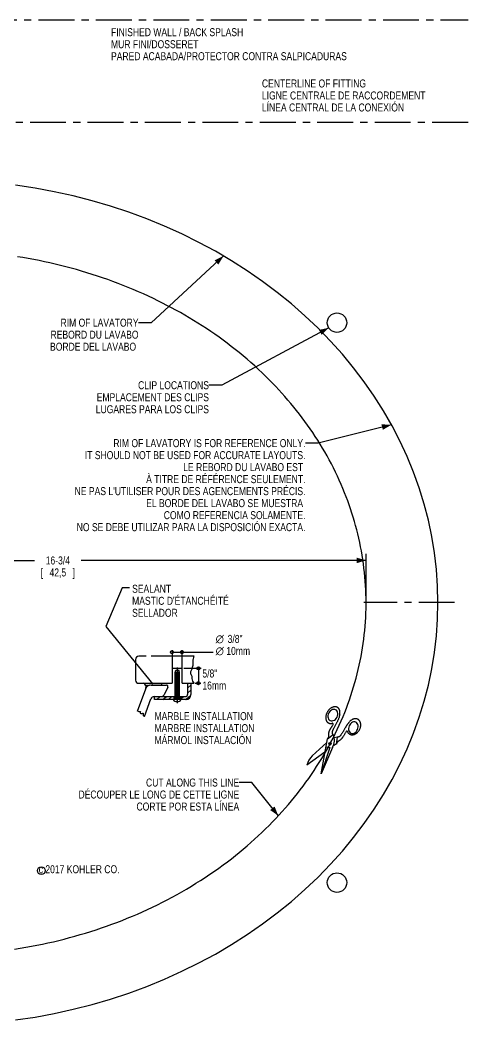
# Model space of a CAD drawing. Extents: x 2.2 to 22.9, y 1 to 21.1.
# Drawn here: x 14.17 to 22.93, y 1.59 to 21.12 of the extents above; entities that cross this region are included whole.
import ezdxf
from ezdxf.enums import TextEntityAlignment as Align

# ---------------------------------------------------------------- set-up
doc = ezdxf.new("R2010")
doc.units = 0
doc.header["$LTSCALE"] = 1.87
doc.linetypes.add('CENTER', pattern=[0.6, 0.375, -0.075, 0.075, -0.075])
doc.linetypes.add('PHANTOM', pattern=[0.8, 0.45, -0.05, 0.1, -0.05, 0.1, -0.05])
doc.layers.get('0').update_dxf_attribs({"linetype": 'CONTINUOUS'})
for name, color, linetype in [('___NOTE', 7, 'CONTINUOUS'), ('___SYMBOL', 7, 'CONTINUOUS'), ('_CURVE', 7, 'CONTINUOUS'), ('DEFAULT_1', 7, 'CENTER'), ('DEFAULT_3', 7, 'PHANTOM'), ('NOTE', 7, 'CONTINUOUS')]:
    doc.layers.add(name, color=color, linetype=linetype)
doc.styles.get("Standard").update_dxf_attribs({"font": 'txt', "width": 0.8})
doc.styles.add('TEXTSTYLE_1', font='gdt', dxfattribs={"width": 0.8})
doc.dimstyles.get("Standard").update_dxf_attribs({"dimtxt": 2.5, "dimasz": 2.5, "dimexe": 1.25, "dimexo": 0.625, "dimtad": 1, "dimcen": 2.5, "dimazin": 3, "dimtfac": 1, "dimtmove": 0, "dimatfit": 3})

# ---------------------------------------------------------------- blocks, each defined once
blk = doc.blocks.new('_FILLED')
at = {"color": 0, "linetype": 'BYBLOCK'}
blk.add_solid([(0, 0), (-1, 0.29), (-1, -0.29)], dxfattribs=at)
blk = doc.blocks.new('*D1')
at = {"color": 2, "linetype": 'CONTINUOUS'}
for p, q in [((4.185, 9.805), (4.185, 10.692)), ((4.185, 10.567), (14.46, 10.567)), ((20.935, 10.567), (15.366, 10.567)), ((20.935, 9.773), (20.935, 10.692))]:
    blk.add_line(p, q, dxfattribs=at)
at = {"color": 2, "linetype": 'CONTINUOUS', "xscale": 0.1875, "yscale": 0.1875, "zscale": 0.1875, "rotation": 180}
blk.add_blockref('_FILLED', (4.185, 10.567), dxfattribs=at)
at = {"color": 2, "linetype": 'CONTINUOUS', "xscale": 0.1875, "yscale": 0.1875, "zscale": 0.1875}
blk.add_blockref('_FILLED', (20.935, 10.567), dxfattribs=at)
at = {"color": 2, "linetype": 'CONTINUOUS', "width": 0.8}
for s, height, p in [('16-3/4', 0.1562, (14.913, 10.488)), ('[', 0.156, (14.6, 10.254)), ('42,5', 0.1562, (14.913, 10.254)), (']', 0.156, (15.225, 10.254))]:
    blk.add_text(s, height=height, dxfattribs=at).set_placement(p, align=Align.CENTER)
blk = doc.blocks.new('SCISSORS_BL0', base_point=(20.273, 7.056))
at = {"layer": '___SYMBOL', "color": 7, "linetype": 'CONTINUOUS'}
for p, q in [((20.054, 6.402), (20.18, 7.08)), ((20.18, 7.08), (20.294, 7.167)), ((20.37, 7.118), (20.311, 7.101)), ((20.37, 7.118), (20.35, 6.98)), ((20.167, 7.01), (19.883, 6.749)), ((20.279, 6.915), (20.054, 6.402)), ((20.225, 6.914), (20.054, 6.402)), ((20.152, 6.927), (20.225, 6.914)), ((20.212, 6.97), (20.235, 7.013)), ((20.248, 7.006), (20.225, 6.963)), ((20.35, 6.98), (20.293, 6.945)), ((20.132, 6.821), (19.78, 6.571))]:
    blk.add_line(p, q, dxfattribs=at)
for points in [[(20.419, 7.549), (20.421, 7.558), (20.423, 7.567), (20.424, 7.577), (20.425, 7.586), (20.425, 7.595), (20.425, 7.604), (20.424, 7.612), (20.423, 7.621), (20.422, 7.629), (20.42, 7.637), (20.417, 7.645), (20.415, 7.652), (20.411, 7.659), (20.408, 7.666), (20.404, 7.672), (20.399, 7.678), (20.394, 7.683), (20.389, 7.688), (20.384, 7.692), (20.378, 7.696), (20.372, 7.7), (20.366, 7.703), (20.359, 7.706), (20.352, 7.708), (20.345, 7.709), (20.338, 7.71), (20.33, 7.71), (20.322, 7.71), (20.315, 7.709), (20.307, 7.708), (20.299, 7.707), (20.291, 7.704), (20.283, 7.702), (20.275, 7.698), (20.267, 7.694), (20.259, 7.69), (20.252, 7.686), (20.244, 7.68), (20.236, 7.675), (20.229, 7.669), (20.222, 7.662), (20.215, 7.655), (20.208, 7.648), (20.202, 7.641), (20.195, 7.633), (20.19, 7.625), (20.184, 7.617), (20.179, 7.608), (20.174, 7.599), (20.169, 7.59), (20.165, 7.581), (20.161, 7.572), (20.158, 7.563), (20.155, 7.553), (20.152, 7.544), (20.15, 7.535), (20.149, 7.525), (20.147, 7.516), (20.147, 7.507), (20.146, 7.498), (20.146, 7.489), (20.147, 7.48), (20.148, 7.472), (20.15, 7.464), (20.152, 7.456), (20.154, 7.448), (20.157, 7.441), (20.16, 7.434), (20.164, 7.427), (20.168, 7.421), (20.172, 7.415), (20.177, 7.41), (20.182, 7.405), (20.188, 7.4), (20.193, 7.396), (20.199, 7.393), (20.206, 7.39), (20.213, 7.387), (20.219, 7.385), (20.227, 7.384), (20.234, 7.383), (20.241, 7.382), (20.249, 7.383), (20.257, 7.383), (20.264, 7.384), (20.272, 7.386)], [(20.34, 7.652), (20.321, 7.658), (20.299, 7.659), (20.277, 7.655), (20.256, 7.645), (20.236, 7.63), (20.218, 7.61), (20.204, 7.588), (20.194, 7.564), (20.189, 7.538), (20.188, 7.514), (20.193, 7.49), (20.202, 7.47), (20.215, 7.453), (20.232, 7.441), (20.251, 7.434), (20.272, 7.433), (20.294, 7.438), (20.316, 7.448), (20.336, 7.463), (20.353, 7.482), (20.367, 7.504), (20.377, 7.529), (20.383, 7.554), (20.383, 7.579), (20.379, 7.603), (20.37, 7.623), (20.356, 7.64), (20.34, 7.652)], [(20.419, 7.549), (20.417, 7.539), (20.415, 7.529), (20.412, 7.519), (20.409, 7.509), (20.406, 7.499), (20.402, 7.489), (20.399, 7.48), (20.395, 7.47), (20.391, 7.46), (20.387, 7.451), (20.383, 7.441), (20.378, 7.432), (20.374, 7.423), (20.369, 7.413), (20.364, 7.404), (20.36, 7.395), (20.355, 7.386), (20.35, 7.377), (20.345, 7.368), (20.339, 7.359), (20.332, 7.346), (20.324, 7.332), (20.317, 7.319), (20.309, 7.306), (20.302, 7.293), (20.299, 7.287), (20.295, 7.28), (20.292, 7.274), (20.289, 7.268), (20.286, 7.261), (20.284, 7.255), (20.281, 7.248), (20.278, 7.242), (20.276, 7.235), (20.274, 7.228), (20.273, 7.222), (20.271, 7.215), (20.27, 7.212), (20.27, 7.209), (20.27, 7.206), (20.27, 7.203), (20.27, 7.2), (20.27, 7.197), (20.27, 7.194), (20.271, 7.192), (20.272, 7.19), (20.273, 7.188), (20.274, 7.186), (20.275, 7.184), (20.276, 7.182), (20.277, 7.18), (20.279, 7.178), (20.28, 7.176), (20.282, 7.174), (20.284, 7.173), (20.286, 7.171), (20.288, 7.17), (20.29, 7.169), (20.292, 7.168), (20.294, 7.167)], [(20.569, 7.224), (20.573, 7.217), (20.576, 7.21), (20.581, 7.204), (20.585, 7.197), (20.591, 7.192), (20.596, 7.186), (20.602, 7.182), (20.608, 7.177), (20.614, 7.173), (20.621, 7.17), (20.628, 7.167), (20.635, 7.165), (20.643, 7.163), (20.651, 7.162), (20.658, 7.162), (20.666, 7.162), (20.674, 7.162), (20.682, 7.163), (20.691, 7.165), (20.699, 7.167), (20.707, 7.17), (20.715, 7.173), (20.723, 7.177), (20.731, 7.182), (20.739, 7.186), (20.746, 7.192), (20.754, 7.197), (20.761, 7.204), (20.768, 7.21), (20.775, 7.217), (20.781, 7.224), (20.787, 7.232), (20.793, 7.24), (20.798, 7.248), (20.803, 7.257), (20.808, 7.266), (20.812, 7.275), (20.816, 7.284), (20.82, 7.293), (20.823, 7.302), (20.825, 7.312), (20.827, 7.321), (20.829, 7.33), (20.83, 7.34), (20.83, 7.349), (20.83, 7.358), (20.83, 7.367), (20.829, 7.376), (20.828, 7.385), (20.826, 7.393), (20.824, 7.401), (20.821, 7.409), (20.818, 7.417), (20.814, 7.424), (20.81, 7.431), (20.806, 7.437), (20.801, 7.443), (20.796, 7.449), (20.79, 7.454), (20.784, 7.458), (20.778, 7.462), (20.771, 7.466), (20.764, 7.469), (20.757, 7.472), (20.75, 7.474), (20.742, 7.475), (20.735, 7.476), (20.727, 7.476), (20.719, 7.476), (20.711, 7.475), (20.703, 7.474), (20.694, 7.472), (20.686, 7.469), (20.678, 7.466), (20.67, 7.463), (20.662, 7.459), (20.654, 7.454), (20.647, 7.449), (20.639, 7.444), (20.632, 7.438), (20.625, 7.432), (20.618, 7.425), (20.611, 7.418), (20.605, 7.41), (20.599, 7.402)], [(20.288, 7.367), (20.285, 7.36), (20.282, 7.354), (20.278, 7.346), (20.274, 7.339), (20.27, 7.332), (20.266, 7.325), (20.261, 7.318), (20.257, 7.31), (20.252, 7.303), (20.248, 7.296), (20.245, 7.292), (20.242, 7.287), (20.239, 7.283), (20.236, 7.278), (20.233, 7.274), (20.23, 7.269), (20.227, 7.265), (20.225, 7.26), (20.222, 7.255), (20.22, 7.251), (20.217, 7.246), (20.215, 7.241), (20.213, 7.236), (20.211, 7.231), (20.209, 7.227), (20.207, 7.222), (20.206, 7.217), (20.205, 7.212), (20.204, 7.207), (20.203, 7.201), (20.202, 7.196), (20.202, 7.19), (20.201, 7.185), (20.201, 7.179), (20.201, 7.174), (20.202, 7.168), (20.202, 7.163), (20.202, 7.157), (20.202, 7.153), (20.202, 7.149), (20.203, 7.145), (20.203, 7.141), (20.202, 7.137), (20.202, 7.133), (20.202, 7.129), (20.201, 7.125), (20.2, 7.122), (20.199, 7.118), (20.197, 7.115), (20.196, 7.111), (20.194, 7.108), (20.192, 7.104), (20.191, 7.101), (20.188, 7.097), (20.186, 7.093), (20.184, 7.088), (20.182, 7.084), (20.18, 7.08)], [(20.544, 7.226), (20.537, 7.214), (20.53, 7.201), (20.525, 7.192), (20.52, 7.183), (20.515, 7.174), (20.51, 7.165), (20.504, 7.156), (20.499, 7.147), (20.494, 7.138), (20.488, 7.129), (20.483, 7.121), (20.477, 7.112), (20.474, 7.108), (20.471, 7.103), (20.467, 7.099), (20.464, 7.095), (20.461, 7.091), (20.457, 7.087), (20.454, 7.082), (20.45, 7.078), (20.446, 7.075), (20.442, 7.071), (20.438, 7.067), (20.434, 7.063), (20.429, 7.06), (20.425, 7.056), (20.422, 7.054), (20.419, 7.053), (20.417, 7.051), (20.414, 7.049), (20.411, 7.047), (20.409, 7.046), (20.406, 7.044), (20.403, 7.042), (20.401, 7.041), (20.398, 7.039), (20.395, 7.037), (20.393, 7.035), (20.39, 7.034), (20.388, 7.032), (20.385, 7.03), (20.383, 7.028), (20.381, 7.026), (20.378, 7.024), (20.376, 7.022), (20.374, 7.02), (20.372, 7.018), (20.37, 7.016), (20.369, 7.014), (20.367, 7.011), (20.366, 7.009), (20.364, 7.007), (20.363, 7.004), (20.362, 7.002), (20.361, 6.999), (20.361, 6.996), (20.36, 6.994), (20.36, 6.992), (20.359, 6.991), (20.359, 6.989), (20.358, 6.988), (20.358, 6.986), (20.357, 6.985), (20.356, 6.984), (20.355, 6.983), (20.354, 6.982), (20.353, 6.982), (20.352, 6.981), (20.351, 6.98), (20.35, 6.98)], [(20.599, 7.402), (20.593, 7.396), (20.588, 7.39), (20.582, 7.384), (20.577, 7.377), (20.572, 7.371), (20.567, 7.364), (20.562, 7.357), (20.558, 7.35), (20.553, 7.343), (20.549, 7.336), (20.544, 7.329), (20.54, 7.321), (20.536, 7.314), (20.531, 7.305), (20.526, 7.296), (20.521, 7.287), (20.516, 7.278), (20.511, 7.269), (20.506, 7.259), (20.501, 7.25), (20.496, 7.241), (20.491, 7.233), (20.485, 7.224), (20.48, 7.215), (20.474, 7.206), (20.468, 7.197), (20.462, 7.188), (20.456, 7.179), (20.449, 7.17), (20.443, 7.161), (20.441, 7.158), (20.439, 7.155), (20.437, 7.151), (20.434, 7.148), (20.432, 7.145), (20.43, 7.142), (20.427, 7.139), (20.425, 7.136), (20.422, 7.134), (20.419, 7.131), (20.416, 7.129), (20.413, 7.126), (20.41, 7.124), (20.407, 7.123), (20.404, 7.121), (20.402, 7.12), (20.399, 7.119), (20.397, 7.119), (20.394, 7.118), (20.391, 7.117), (20.389, 7.117), (20.386, 7.117), (20.383, 7.117), (20.38, 7.117), (20.378, 7.117), (20.375, 7.117), (20.372, 7.117), (20.37, 7.118)], [(20.732, 7.41), (20.713, 7.415), (20.692, 7.414), (20.672, 7.408), (20.651, 7.396), (20.633, 7.379), (20.617, 7.359), (20.605, 7.336), (20.596, 7.311), (20.593, 7.285), (20.594, 7.26), (20.599, 7.237), (20.609, 7.218), (20.623, 7.202), (20.64, 7.192), (20.659, 7.187), (20.68, 7.188), (20.701, 7.194), (20.721, 7.206), (20.74, 7.222), (20.756, 7.243), (20.768, 7.266), (20.776, 7.291), (20.78, 7.317), (20.779, 7.342), (20.773, 7.365), (20.763, 7.384), (20.749, 7.399), (20.732, 7.41)]]:
    blk.add_lwpolyline(points, dxfattribs=at)
blk.add_circle((20.23, 6.988), 0.0256, dxfattribs=at)
for centre, radius, start, end in [((20.276, 7.373), 0.014, 335.3134, 104.0675), ((20.556, 7.219), 0.014, 23.3109, 149.4467), ((20.016, 7.056), 0.299, 331.806, 21.7527), ((20.117, 6.495), 0.345, 132.6406, 167.3594)]:
    blk.add_arc(centre, radius, start, end, dxfattribs=at)

msp = doc.modelspace()

# ---------------------------------------------------------------- linework, layer by layer
at = {"color": 2, "linetype": 'CONTINUOUS'}
for p, q in [((16.171, 10.034), (15.85, 9.279)), ((16.31, 10.034), (16.171, 10.034)), ((15.85, 9.279), (16.77, 8.15)), ((17.144, 8.816), (17.144, 8.167)), ((17.34, 8.167), (17.34, 8.816)), ((16.433, 8.635), (16.433, 8.227)), ((17.146, 8.775), (17.946, 8.775)), ((17.558, 8.634), (17.561, 8.645)), ((17.558, 8.521), (17.558, 8.634)), ((17.561, 8.645), (17.572, 8.668)), ((17.572, 8.684), (17.578, 8.695)), ((17.572, 8.668), (17.572, 8.684)), ((17.34, 8.457), (17.144, 8.457)), ((17.205, 8.379), (17.218, 8.426)), ((17.218, 8.426), (17.274, 8.426)), ((17.287, 8.379), (17.274, 8.426)), ((17.373, 8.46), (17.71, 8.46)), ((17.509, 8.355), (17.514, 8.397)), ((17.514, 8.397), (17.536, 8.452)), ((17.536, 8.463), (17.558, 8.521)), ((17.536, 8.452), (17.536, 8.463)), ((17.658, 8.46), (17.658, 8.17)), ((17.287, 8.379), (17.205, 8.379)), ((17.205, 7.848), (17.205, 8.379)), ((17.205, 8.343), (17.287, 8.343)), ((17.205, 8.306), (17.287, 8.306)), ((17.205, 8.27), (17.287, 8.27)), ((17.205, 8.236), (17.287, 8.236)), ((17.22, 8.361), (17.271, 8.361)), ((17.22, 8.324), (17.271, 8.324)), ((17.22, 8.288), (17.271, 8.288)), ((17.22, 8.252), (17.271, 8.252)), ((17.22, 8.216), (17.271, 8.216)), ((17.287, 7.848), (17.287, 8.379)), ((17.517, 8.333), (17.509, 8.355)), ((17.525, 8.325), (17.517, 8.333)), ((17.528, 8.311), (17.525, 8.325)), ((17.534, 8.3), (17.528, 8.311)), ((17.539, 8.27), (17.534, 8.3)), ((17.539, 8.259), (17.539, 8.27)), ((17.55, 8.212), (17.539, 8.259)), ((17.578, 8.167), (17.55, 8.212)), ((16.623, 8.054), (16.464, 7.619)), ((16.493, 8.167), (17.144, 8.167)), ((16.736, 8.133), (17.035, 8.133)), ((17.205, 8.2), (17.287, 8.2)), ((17.205, 8.161), (17.287, 8.161)), ((17.205, 8.125), (17.287, 8.125)), ((17.205, 8.089), (17.287, 8.089)), ((17.205, 8.053), (17.287, 8.053)), ((17.205, 8.016), (17.287, 8.016)), ((17.22, 8.18), (17.271, 8.18)), ((17.22, 8.143), (17.271, 8.143)), ((17.22, 8.106), (17.271, 8.106)), ((17.22, 8.07), (17.271, 8.07)), ((17.22, 8.032), (17.271, 8.032)), ((17.34, 8.167), (17.578, 8.167)), ((17.453, 7.959), (17.453, 8.167)), ((17.453, 8.078), (17.514, 8.129)), ((17.453, 7.983), (17.514, 8.034)), ((17.514, 8.167), (17.514, 7.948)), ((17.597, 8.17), (17.705, 8.17)), ((16.793, 7.909), (17.403, 7.909)), ((16.801, 7.848), (16.801, 7.909)), ((17.414, 7.848), (16.801, 7.848)), ((16.844, 7.849), (16.915, 7.908)), ((16.965, 7.85), (17.035, 7.909)), ((17.072, 7.851), (17.141, 7.908)), ((17.182, 7.909), (17.182, 7.848)), ((17.205, 7.98), (17.287, 7.98)), ((17.287, 7.945), (17.205, 7.945)), ((17.205, 7.872), (17.287, 7.872)), ((17.22, 7.998), (17.271, 7.998)), ((17.22, 7.962), (17.271, 7.962)), ((17.22, 7.926), (17.271, 7.926)), ((17.22, 7.89), (17.271, 7.89)), ((17.22, 7.855), (17.271, 7.855)), ((17.236, 7.822), (17.253, 7.822)), ((17.236, 7.822), (17.236, 7.808)), ((17.253, 7.808), (17.253, 7.822)), ((17.31, 7.909), (17.31, 7.848)), ((17.31, 7.863), (17.359, 7.905)), ((17.413, 7.854), (17.512, 7.937)), ((16.469, 7.633), (16.48, 7.622)), ((16.48, 7.622), (16.494, 7.619)), ((16.494, 7.619), (16.524, 7.619)), ((16.524, 7.619), (16.527, 7.608)), ((16.527, 7.608), (16.524, 7.597)), ((16.524, 7.597), (16.524, 7.586)), ((16.524, 7.586), (16.535, 7.58)), ((16.535, 7.58), (16.56, 7.58)), ((16.56, 7.58), (16.571, 7.586)), ((16.571, 7.586), (16.582, 7.583)), ((16.582, 7.564), (16.577, 7.553)), ((16.577, 7.553), (16.58, 7.542)), ((16.58, 7.542), (16.588, 7.533)), ((16.582, 7.583), (16.582, 7.564)), ((16.588, 7.533), (16.602, 7.528)), ((16.602, 7.528), (16.605, 7.517))]:
    msp.add_line(p, q, dxfattribs=at)
msp.add_lwpolyline([(16.935, 8.167), (16.935, 8.166), (16.935, 8.166), (16.936, 8.165), (16.936, 8.164), (16.936, 8.164), (16.937, 8.163), (16.937, 8.162), (16.937, 8.162), (16.937, 8.161), (16.937, 8.16), (16.938, 8.16), (16.938, 8.159), (16.938, 8.158), (16.938, 8.157), (16.938, 8.157), (16.938, 8.156), (16.938, 8.155), (16.939, 8.155), (16.939, 8.154), (16.939, 8.153), (16.939, 8.153), (16.939, 8.152), (16.939, 8.151), (16.939, 8.151), (16.939, 8.15), (16.939, 8.149), (16.939, 8.149), (16.939, 8.148), (16.939, 8.147), (16.939, 8.147), (16.938, 8.146), (16.938, 8.145), (16.938, 8.145), (16.938, 8.144), (16.938, 8.143), (16.938, 8.143), (16.938, 8.142), (16.937, 8.141), (16.937, 8.141), (16.937, 8.14), (16.937, 8.139), (16.936, 8.139), (16.936, 8.138), (16.936, 8.137), (16.936, 8.137), (16.935, 8.136), (16.935, 8.135), (16.935, 8.134), (16.934, 8.134), (16.934, 8.133)], dxfattribs=at)
at = {"color": 7, "linetype": 'CONTINUOUS'}
for centre, radius in [((17.144, 8.775), 0.0299), ((17.34, 8.775), 0.0299), ((17.658, 8.46), 0.0299), ((17.658, 8.17), 0.0299), ((14.59, 4.51), 0.0755)]:
    msp.add_circle(centre, radius, dxfattribs=at)
at = {"color": 2, "linetype": 'CONTINUOUS'}
for centre, radius, start, end in [((16.493, 8.635), 0.06, 90, 180), ((16.493, 8.227), 0.06, 180, 270), ((16.562, 8.096), 0.0742, 343.9418, 72.7216), ((16.736, 8.013), 0.12, 90, 159.9602), ((17.035, 8.103), 0.03, 333.2928, 90), ((16.793, 7.845), 0.064, 90, 159.9446), ((16.934, 7.969), 0.06, 270, 333.2928), ((17.244, 7.896), 0.0885, 212.3059, 264.8843), ((17.244, 7.896), 0.0885, 276.0242, 327.6941), ((17.403, 7.959), 0.05, 270, 360), ((17.414, 7.948), 0.1, 270, 360)]:
    msp.add_arc(centre, radius, start, end, dxfattribs=at)
for points in [[(16.591, 8.165), (16.584, 8.167), (16.935, 8.167)], [(16.935, 8.167), (16.936, 8.164), (16.591, 8.165)], [(16.598, 8.161), (16.591, 8.165), (16.936, 8.164)], [(16.937, 8.162), (16.598, 8.161), (16.936, 8.164)], [(16.937, 8.162), (16.938, 8.159), (16.598, 8.161)], [(16.605, 8.157), (16.598, 8.161), (16.938, 8.159)], [(16.938, 8.159), (16.938, 8.156), (16.605, 8.157)], [(16.611, 8.152), (16.605, 8.157), (16.938, 8.156)], [(16.939, 8.153), (16.611, 8.152), (16.938, 8.156)], [(16.939, 8.153), (16.939, 8.151), (16.611, 8.152)], [(16.616, 8.147), (16.611, 8.152), (16.939, 8.151)], [(16.939, 8.148), (16.616, 8.147), (16.939, 8.151)], [(16.939, 8.148), (16.938, 8.145), (16.616, 8.147)], [(16.621, 8.141), (16.616, 8.147), (16.938, 8.145)], [(16.938, 8.143), (16.621, 8.141), (16.938, 8.145)], [(16.938, 8.143), (16.937, 8.14), (16.621, 8.141)], [(16.625, 8.135), (16.621, 8.141), (16.937, 8.14)], [(16.936, 8.138), (16.625, 8.135), (16.937, 8.14)], [(16.935, 8.135), (16.625, 8.135), (16.936, 8.138)], [(16.625, 8.135), (16.935, 8.135), (16.736, 8.133)], [(16.736, 8.133), (16.725, 8.133), (16.625, 8.135)], [(16.629, 8.128), (16.625, 8.135), (16.725, 8.133)], [(16.715, 8.131), (16.629, 8.128), (16.725, 8.133)], [(16.705, 8.129), (16.629, 8.128), (16.715, 8.131)], [(16.705, 8.129), (16.696, 8.126), (16.629, 8.128)], [(16.632, 8.121), (16.629, 8.128), (16.696, 8.126)], [(16.686, 8.122), (16.632, 8.121), (16.696, 8.126)], [(16.686, 8.122), (16.677, 8.118), (16.632, 8.121)], [(16.634, 8.114), (16.632, 8.121), (16.677, 8.118)], [(16.639, 8.084), (16.633, 8.076), (16.635, 8.083)], [(16.677, 8.118), (16.668, 8.113), (16.634, 8.114)], [(16.636, 8.106), (16.634, 8.114), (16.668, 8.113)], [(16.635, 8.083), (16.636, 8.091), (16.639, 8.084)], [(16.66, 8.106), (16.636, 8.106), (16.668, 8.113)], [(16.66, 8.106), (16.652, 8.1), (16.636, 8.106)], [(16.636, 8.099), (16.636, 8.106), (16.652, 8.1)], [(16.652, 8.1), (16.645, 8.092), (16.636, 8.099)], [(16.636, 8.091), (16.636, 8.099), (16.645, 8.092)], [(16.645, 8.092), (16.639, 8.084), (16.636, 8.091)], [(16.935, 8.135), (16.934, 8.133), (16.736, 8.133)]]:
    msp.add_solid(points, dxfattribs=at)
at = {"layer": '___NOTE', "color": 2, "linetype": 'CONTINUOUS'}
for p, q in [((21.43, 13.215), (20, 12.857)), ((20, 12.857), (19.75, 12.857))]:
    msp.add_line(p, q, dxfattribs=at)
msp.add_solid([(21.262, 13.116), (21.43, 13.215), (21.235, 13.223)], dxfattribs=at)
at = {"layer": '_CURVE', "color": 2, "linetype": 'CENTER'}
for p, q in [((2.193, 21.118), (22.926, 21.118)), ((22.926, 19.118), (2.193, 19.118)), ((22.664, 9.742), (20.891, 9.742))]:
    msp.add_line(p, q, dxfattribs=at)
at = {"layer": '_CURVE', "color": 8, "linetype": 'PHANTOM'}
for points in [[(22.339, 9.742), (22.332, 10.066), (22.309, 10.389), (22.271, 10.712), (22.219, 11.033), (22.151, 11.352), (22.069, 11.668), (21.972, 11.981), (21.861, 12.292), (21.735, 12.598), (21.595, 12.899), (21.441, 13.196), (21.273, 13.488), (21.092, 13.773), (20.898, 14.053), (20.691, 14.326), (20.471, 14.591), (20.24, 14.85), (19.996, 15.1), (19.741, 15.342), (19.475, 15.576), (19.198, 15.8), (18.911, 16.015), (18.614, 16.221), (18.308, 16.417), (17.993, 16.602), (17.669, 16.776), (17.338, 16.94), (16.999, 17.093), (16.654, 17.234), (16.302, 17.364), (15.944, 17.482), (15.581, 17.588), (15.214, 17.682), (14.842, 17.764), (14.467, 17.834), (14.089, 17.891)], [(14.089, 1.594), (14.467, 1.651), (14.842, 1.72), (15.214, 1.802), (15.581, 1.896), (15.944, 2.002), (16.302, 2.12), (16.654, 2.25), (16.999, 2.391), (17.338, 2.544), (17.669, 2.708), (17.993, 2.882), (18.308, 3.068), (18.614, 3.263), (18.911, 3.469), (19.198, 3.684), (19.475, 3.908), (19.741, 4.142), (19.996, 4.384), (20.24, 4.635), (20.471, 4.893), (20.691, 5.159), (20.898, 5.431), (21.092, 5.711), (21.273, 5.997), (21.441, 6.288), (21.595, 6.585), (21.735, 6.887), (21.861, 7.193), (21.972, 7.503), (22.069, 7.816), (22.151, 8.133), (22.219, 8.452), (22.271, 8.772), (22.309, 9.095), (22.332, 9.418), (22.339, 9.742)]]:
    msp.add_lwpolyline(points, dxfattribs=at)
at = {"layer": '_CURVE', "color": 7, "linetype": 'CONTINUOUS'}
for points in [[(20.935, 9.71), (20.935, 9.742), (20.935, 9.826), (20.932, 9.911), (20.929, 9.995), (20.925, 10.079), (20.919, 10.164), (20.912, 10.248), (20.903, 10.332), (20.893, 10.416), (20.883, 10.5), (20.87, 10.584), (20.857, 10.668), (20.842, 10.751), (20.827, 10.834), (20.81, 10.917), (20.792, 11), (20.772, 11.083), (20.752, 11.165), (20.73, 11.247), (20.707, 11.328), (20.683, 11.41), (20.658, 11.491), (20.631, 11.571), (20.604, 11.651), (20.575, 11.731), (20.545, 11.811), (20.514, 11.889), (20.483, 11.968), (20.448, 12.05), (20.412, 12.131), (20.375, 12.212), (20.336, 12.292), (20.297, 12.372), (20.256, 12.451), (20.214, 12.529), (20.172, 12.607), (20.128, 12.684), (20.083, 12.761), (20.037, 12.837), (19.99, 12.912), (19.942, 12.987), (19.892, 13.061), (19.842, 13.134), (19.791, 13.207), (19.739, 13.279), (19.686, 13.351), (19.632, 13.422), (19.578, 13.492), (19.522, 13.561), (19.465, 13.63), (19.408, 13.697), (19.35, 13.765), (19.291, 13.831), (19.231, 13.897), (19.17, 13.962), (19.109, 14.026), (19.046, 14.089), (18.976, 14.16), (18.904, 14.229), (18.832, 14.297), (18.759, 14.364), (18.684, 14.43), (18.609, 14.495), (18.534, 14.559), (18.457, 14.623), (18.379, 14.685), (18.301, 14.746), (18.222, 14.806), (18.142, 14.866), (18.062, 14.924), (17.981, 14.981), (17.899, 15.038), (17.816, 15.093), (17.733, 15.147), (17.649, 15.201), (17.565, 15.253), (17.48, 15.304), (17.394, 15.355), (17.308, 15.404), (17.221, 15.453), (17.133, 15.5), (17.045, 15.546), (16.957, 15.592), (16.868, 15.636), (16.779, 15.68), (16.682, 15.725), (16.584, 15.77), (16.486, 15.813), (16.387, 15.855), (16.288, 15.897), (16.189, 15.936), (16.089, 15.975), (15.989, 16.013), (15.888, 16.049), (15.787, 16.085), (15.685, 16.119), (15.583, 16.152), (15.481, 16.184), (15.378, 16.214), (15.275, 16.244), (15.172, 16.272), (15.068, 16.3), (14.964, 16.326), (14.86, 16.351), (14.756, 16.375), (14.651, 16.398), (14.546, 16.419), (14.441, 16.44), (14.336, 16.459), (14.23, 16.478), (14.125, 16.495)], [(19.76, 6.236), (19.814, 6.311), (19.867, 6.386), (19.918, 6.463), (19.969, 6.54), (20.018, 6.618), (20.067, 6.696), (20.114, 6.776), (20.16, 6.855), (20.205, 6.936), (20.249, 7.017), (20.291, 7.099), (20.333, 7.181), (20.373, 7.264), (20.411, 7.348), (20.449, 7.432), (20.485, 7.517), (20.518, 7.598), (20.55, 7.68), (20.581, 7.762), (20.611, 7.845), (20.639, 7.928), (20.666, 8.012), (20.692, 8.096), (20.717, 8.18), (20.74, 8.265), (20.762, 8.35), (20.783, 8.436), (20.802, 8.521), (20.821, 8.607), (20.837, 8.691), (20.852, 8.775), (20.866, 8.86), (20.879, 8.944), (20.89, 9.029), (20.9, 9.113), (20.909, 9.198), (20.917, 9.283), (20.923, 9.369), (20.928, 9.454), (20.932, 9.539), (20.934, 9.625), (20.935, 9.71)], [(14.069, 2.979), (14.178, 2.996), (14.287, 3.014), (14.396, 3.033), (14.504, 3.054), (14.612, 3.076), (14.72, 3.099), (14.827, 3.123), (14.934, 3.149), (15.039, 3.175), (15.144, 3.202), (15.248, 3.231), (15.352, 3.26), (15.455, 3.291), (15.558, 3.323), (15.661, 3.356), (15.763, 3.391), (15.865, 3.426), (15.967, 3.463), (16.068, 3.5), (16.169, 3.539), (16.269, 3.579), (16.369, 3.621), (16.468, 3.663), (16.566, 3.706), (16.665, 3.751), (16.762, 3.797), (16.859, 3.844), (16.956, 3.892), (17.052, 3.942), (17.147, 3.992), (17.241, 4.044), (17.335, 4.097), (17.428, 4.151), (17.521, 4.206), (17.612, 4.262), (17.703, 4.319), (17.793, 4.378), (17.883, 4.438), (17.972, 4.498), (18.059, 4.561), (18.146, 4.624), (18.225, 4.683), (18.304, 4.743), (18.381, 4.803), (18.458, 4.865), (18.534, 4.928), (18.609, 4.992), (18.683, 5.057), (18.757, 5.122), (18.829, 5.189), (18.901, 5.256), (18.972, 5.325), (19.042, 5.394), (19.107, 5.46), (19.17, 5.527), (19.233, 5.594), (19.296, 5.662), (19.357, 5.731), (19.417, 5.801), (19.477, 5.871), (19.535, 5.943), (19.593, 6.015), (19.65, 6.088), (19.706, 6.161), (19.76, 6.236)]]:
    msp.add_lwpolyline(points, dxfattribs=at)
at = {"layer": '_CURVE', "color": 4, "linetype": 'CONTINUOUS'}
for centre in [(20.366, 15.208), (20.366, 4.276)]:
    msp.add_circle(centre, 0.19, dxfattribs=at)
at = {"layer": 'DEFAULT_1', "color": 2, "linetype": 'CENTER'}
msp.add_line((17.245, 8.478), (17.245, 7.662), dxfattribs=at)
at = {"layer": 'DEFAULT_3', "color": 2, "linetype": 'PHANTOM'}
for p, q in [((17.578, 8.695), (16.493, 8.695)), ((17.062, 8.09), (16.988, 7.942)), ((16.605, 7.517), (16.732, 7.867))]:
    msp.add_line(p, q, dxfattribs=at)
at = {"layer": 'NOTE', "color": 2, "linetype": 'CONTINUOUS'}
for p, q in [((18.15, 16.511), (16.739, 15.208)), ((16.739, 15.208), (16.489, 15.208)), ((20.205, 15.107), (18.115, 13.987)), ((18.115, 13.987), (17.865, 13.987)), ((18.706, 6.23), (18.456, 6.23)), ((19.221, 5.58), (18.706, 6.23))]:
    msp.add_line(p, q, dxfattribs=at)
for points in [[(18.05, 16.344), (18.15, 16.511), (17.975, 16.424)], [(20.066, 14.97), (20.205, 15.107), (20.014, 15.067)], [(19.061, 5.693), (19.221, 5.58), (19.148, 5.762)]]:
    msp.add_solid(points, dxfattribs=at)

# ---------------------------------------------------------------- block references
at = {"layer": '___SYMBOL', "color": 2, "linetype": 'CONTINUOUS'}
msp.add_blockref('SCISSORS_BL0', (20.273, 7.056), dxfattribs=at)

# ---------------------------------------------------------------- texts
at = {"layer": '___NOTE', "color": 2, "linetype": 'CONTINUOUS', "width": 0.8}
for s, p in [('RIM OF LAVATORY IS FOR REFERENCE ONLY.', (19.75, 12.778)), ('IT SHOULD NOT BE USED FOR ACCURATE LAYOUTS.', (19.75, 12.544)), ('LE REBORD DU LAVABO EST ', (19.75, 12.31)), ('À TITRE DE RÉFÉRENCE SEULEMENT.', (19.75, 12.075)), ("NE PAS L'UTILISER POUR DES AGENCEMENTS PRÉCIS.", (19.75, 11.841)), ('EL BORDE DEL LAVABO SE MUESTRA ', (19.75, 11.607)), ('COMO REFERENCIA SOLAMENTE.', (19.75, 11.372)), ('NO SE DEBE UTILIZAR PARA LA DISPOSICIÓN EXACTA.', (19.75, 11.138))]:
    msp.add_text(s, height=0.15625, dxfattribs=at).set_placement(p, align=Align.RIGHT)
for s, height, p in [('SEALANT', 0.1562, (16.364, 9.935)), ("MASTIC D'ÉTANCHÉITÉ", 0.15625, (16.364, 9.7)), ('SELLADOR', 0.1562, (16.364, 9.466)), ('3/8"', 0.1562, (18.23, 8.956)), ('10mm', 0.1562, (18.204, 8.722)), ('5/8"', 0.1562, (17.737, 8.281)), ('16mm', 0.1562, (17.737, 8.046)), ('MARBLE INSTALLATION', 0.15625, (16.801, 7.448)), ('MARBRE INSTALLATION', 0.15625, (16.801, 7.214)), ('MÁRMOL INSTALACIÓN', 0.15625, (16.801, 6.98)), ('c 2017 KOHLER CO.', 0.15625, (14.539, 4.459))]:
    msp.add_text(s, height=height, dxfattribs=at).set_placement(p)
at = {"layer": '___NOTE', "color": 2, "linetype": 'CONTINUOUS', "style": 'TEXTSTYLE_1'}
for p in [(17.995, 8.956), (17.995, 8.722)]:
    msp.add_text('n', height=0.156, dxfattribs=at).set_placement(p)
at = {"layer": 'NOTE', "color": 2, "linetype": 'CONTINUOUS', "width": 0.8}
for s, p in [('FINISHED WALL / BACK SPLASH', (15.952, 20.802)), ('MUR FINI/DOSSERET', (15.952, 20.567)), ('PARED ACABADA/PROTECTOR CONTRA SALPICADURAS', (15.952, 20.333)), ('CENTERLINE OF FITTING', (18.9, 19.801)), ('LIGNE CENTRALE DE RACCORDEMENT', (18.9, 19.566)), ('LÍNEA CENTRAL DE LA CONEXIÓN', (18.9, 19.332))]:
    msp.add_text(s, height=0.15625, dxfattribs=at).set_placement(p)
for s, p in [('RIM OF LAVATORY', (16.489, 15.13)), ('REBORD DU LAVABO', (16.489, 14.896)), ('BORDE DEL LAVABO ', (16.489, 14.661)), ('CLIP LOCATIONS', (17.865, 13.909)), ('EMPLACEMENT DES CLIPS', (17.865, 13.674)), ('LUGARES PARA LOS CLIPS', (17.865, 13.44)), ('CUT ALONG THIS LINE', (18.456, 6.152)), ('DÉCOUPER LE LONG DE CETTE LIGNE', (18.456, 5.918)), ('CORTE POR ESTA LÍNEA', (18.456, 5.683))]:
    msp.add_text(s, height=0.15625, dxfattribs=at).set_placement(p, align=Align.RIGHT)

# ---------------------------------------------------------------- dimensions: what is measured, and where the dimension line sits
at = {"color": 2, "linetype": 'CONTINUOUS'}
dim = msp.add_linear_dim(base=(4.185, 10.567), p1=(20.935, 9.71), p2=(4.185, 9.742), angle=180, dimstyle='Standard', dxfattribs=at)
dim.commit()
dim.dimension.update_dxf_attribs({"geometry": '*D1', "text_midpoint": (14.913, 10.449), "dimtype": 128})

doc.saveas('drawing.dxf')
